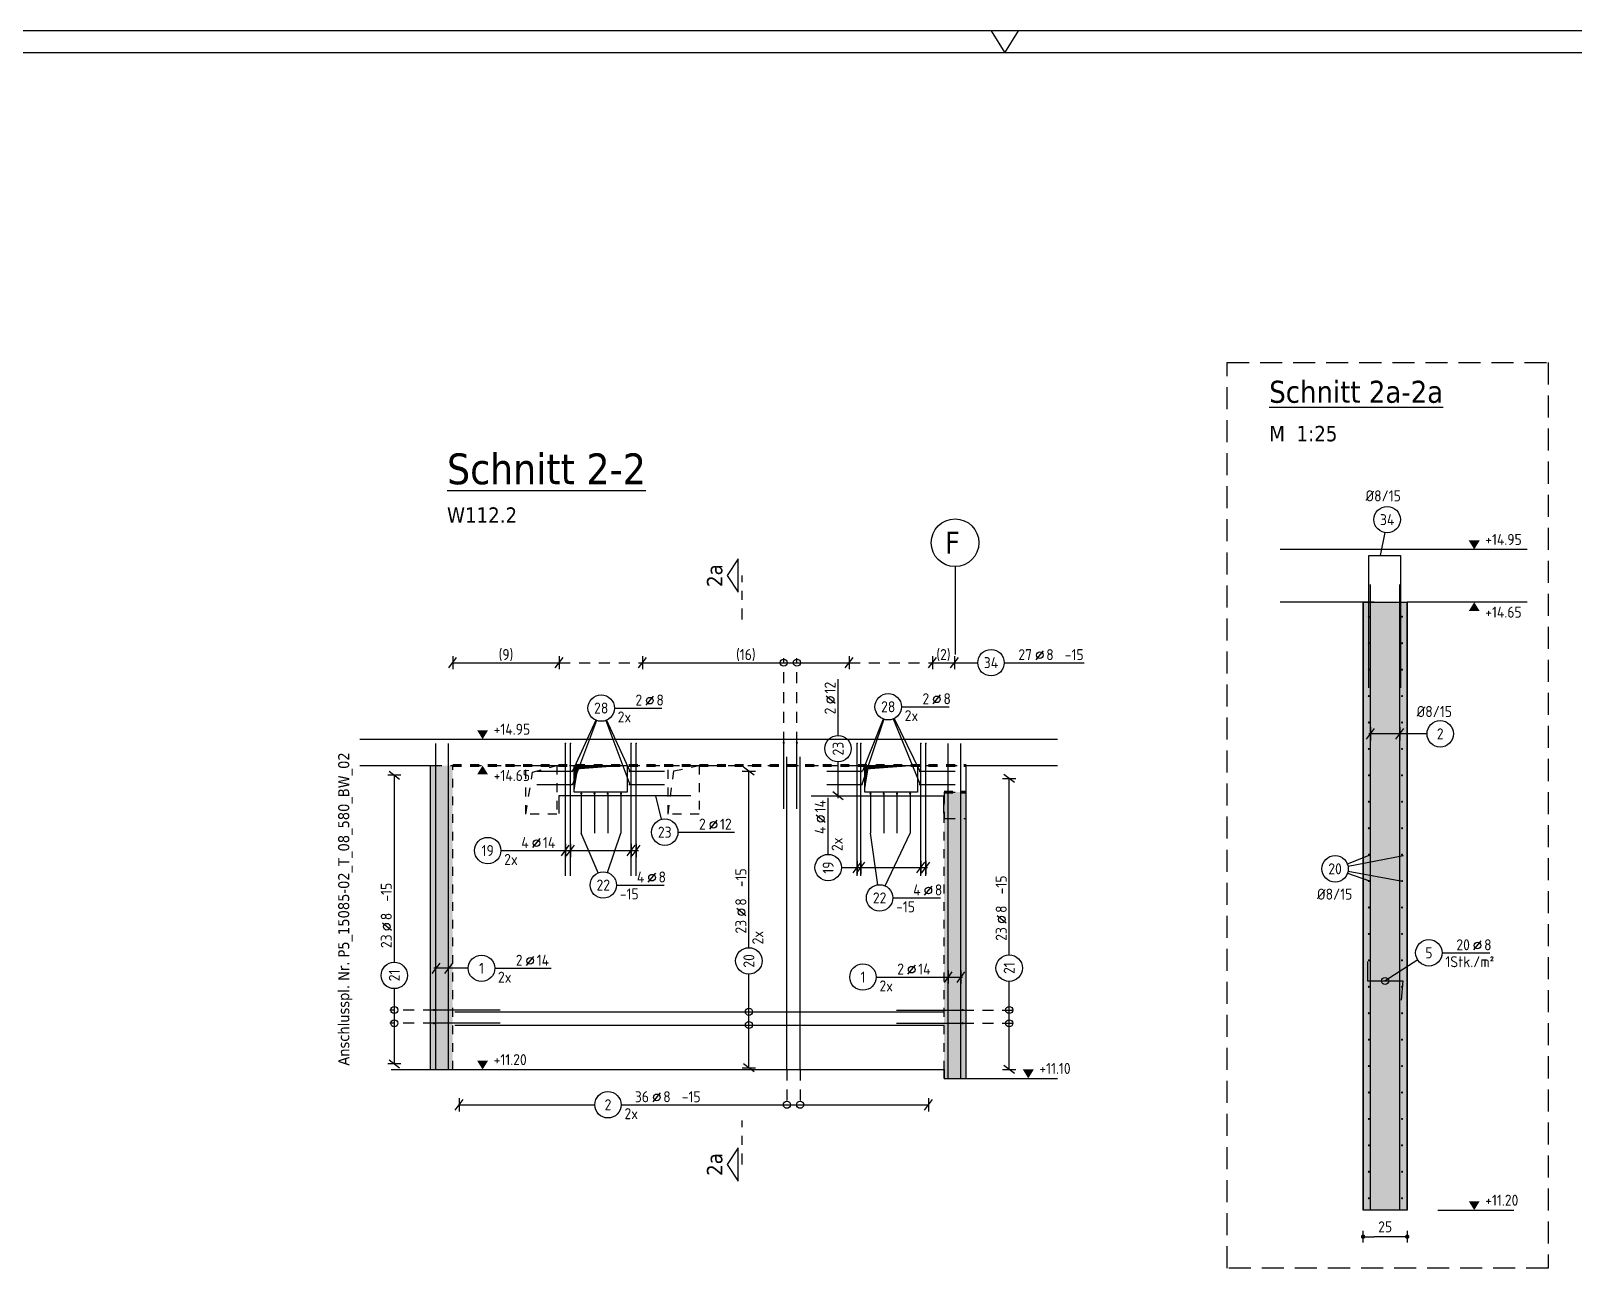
# Model space of a CAD drawing. Extents: x -4 to 83.9, y -5.7 to 50.5.
# Drawn here: x 24.68 to 42.19, y 29.41 to 43.46 of the extents above; entities that cross this region are included whole.
import ezdxf
from ezdxf.enums import TextEntityAlignment as Align

# ---------------------------------------------------------------- set-up
doc = ezdxf.new("R2010")
doc.units = 0
doc.header["$LTSCALE"] = 0.5
for name, pattern in [('AUSGEZOGEN', [1000.01, 1000, 0.01]), ('DASHDOTSMALL', [1.05, 0.5, -0.25, 0.05, -0.25]), ('DASHED', [0.75, 0.5, -0.25]), ('DOT', [0.175, 0.05, -0.125]), ('HIDDEN', [0.375, 0.25, -0.125]), ('HIDDEN2', [0.187, 0.125, -0.062]), ('PUNKT', [0.175, 0.05, -0.125]), ('STRICHLINIE', [0.75, 0.5, -0.25]), ('STRICHPUNKT2', [0.55, 0.25, -0.125, 0.05, -0.125]), ('VERDECKT', [0.375, 0.25, -0.125])]:
    doc.linetypes.add(name, pattern=pattern)
for name, color, linetype in [('ACHSEN', 7, 'Continuous'), ('AFU', 7, 'Continuous'), ('BETON', 7, 'Continuous'), ('DETAIL', 7, 'Continuous'), ('DRUEBER', 7, 'Continuous'), ('grau_mittel', 7, 'Continuous'), ('HILFE', 7, 'Continuous'), ('koten', 7, 'Continuous'), ('MASSE', 7, 'Continuous'), ('OBJEKT', 7, 'Continuous'), ('RAHMEN', 7, 'Continuous'), ('RND', 7, 'Continuous'), ('RND-1', 7, 'Continuous'), ('SCHATTEN', 15, 'Continuous'), ('SCHNITTE', 7, 'Continuous'), ('SFP_Achsen', 7, 'Continuous'), ('TEXT', 7, 'Continuous'), ('VERDECKT', 7, 'Continuous'), ('WBZ', 7, 'Continuous')]:
    doc.layers.add(name, color=color, linetype=linetype)
doc.styles.add('helv', font='tahoma.ttf')
doc.styles.add('txt', font='isocp.shx')
doc.linetypes.add('AFU_50K', pattern='A,0.15,["/",Standard,S=0.2,R=0,X=-0.01,Y=-0.1],0.07,["/",Standard,S=0.2,R=0,X=-0.01,Y=-0.1],0.15', length=0.37)
doc.linetypes.add('AFU_50L', pattern='A,0.75,["/",Standard,S=0.2,R=0,X=-0.01,Y=-0.1],0.07,["/",Standard,S=0.2,R=0,X=-0.01,Y=-0.1],0.75', length=1.57)
doc.dimstyles.new('DOT_I', dxfattribs={"dimscale": 0.5, "dimtxt": 0.25, "dimasz": 0.25, "dimexe": 0.1, "dimexo": 0.3, "dimgap": 0.1, "dimtad": 1, "dimdec": 3, "dimzin": 3, "dimtxsty": 'txt', "dimblk": 'DOT', "dimblk1": 'DOT', "dimblk2": 'DOT', "dimsah": 1, "dimcen": 0.1, "dimse1": 1, "dimse2": 1, "dimazin": 0, "dimtfac": 1, "dimtdec": 4, "dimtix": 1, "dimtmove": 2, "dimatfit": 3, "dimfxl": 0, "dimtvp": 1, "dimtolj": 1, "dimtzin": 0, "dimarcsym": 0})

# ---------------------------------------------------------------- blocks, each defined once
blk = doc.blocks.new('DINA0')
at = {"layer": 'RAHMEN'}
blk.add_line((118.9, 84.1), (0, 84.1), dxfattribs=at)
at = {"layer": 'RAHMEN', "color": 7, "linetype": 'Continuous'}
for p, q in [((59.14, 84.1), (59.45, 83.6)), ((59.45, 83.6), (59.76, 84.1))]:
    blk.add_line(p, q, dxfattribs=at)
at = {"layer": 'RAHMEN', "color": 5}
blk.add_line((118.4, 83.6), (2, 83.6), dxfattribs=at)
blk = doc.blocks.new('lei_gre')
at = {"layer": 'RND', "color": 7, "linetype": 'Continuous'}
for p, q in [((-0.09, -0.12), (0.09, 0.12)), ((0, 0.15), (0, -0.15))]:
    blk.add_line(p, q, dxfattribs=at)
blk = doc.blocks.new('RND_LEI')
at = {"layer": 'RND', "color": 7, "linetype": 'Continuous'}
blk.add_line((1.022, 0.066), (1.19, 0.27), dxfattribs=at)
for centre, radius in [((0, 0), 0.3), ((1.106, 0.168), 0.075)]:
    blk.add_circle(centre, radius, dxfattribs=at)
at = {"layer": 'RND', "color": 7, "linetype": 'Continuous', "style": 'txt'}
blk.add_attdef('POSL', text='', height=0.25, dxfattribs=at).set_placement((0, 0), align=Align.MIDDLE)
blk.add_attdef('ANZ', text='', height=0.25, dxfattribs=at).set_placement((0.931, 0.057), align=Align.RIGHT)
for tag, p in [('DUM', (1.253, 0.057)), ('ABSTD', (1.674, 0.057)), ('POSTXT', (0.374, -0.327))]:
    blk.add_attdef(tag, p, '', height=0.25, dxfattribs=at)
blk = doc.blocks.new('okrd_o')
at = {"layer": 'koten', "color": 7, "linetype": 'Continuous'}
blk.add_solid([(-0.125, 0.202), (0.125, 0.202), (0, 0)], dxfattribs=at)
at = {"layer": 'koten', "style": 'txt'}
blk.add_attdef('OKRD', (0.25, 0.1), '', height=0.25, dxfattribs=at)
blk = doc.blocks.new('DOT')
at = {"layer": 'MASSE', "color": 7, "linetype": 'Continuous'}
for p, q in [((0, 0), (-1, 0)), ((0, 0.54), (0, -0.54))]:
    blk.add_line(p, q, dxfattribs=at)
at = {"layer": 'MASSE', "color": 7, "linetype": 'Continuous', "const_width": 0.2}
blk.add_lwpolyline([(-0.1, 0, 1), (0.1, 0, 1)], format="xyb", close=True, dxfattribs=at)
blk = doc.blocks.new('*D19')
at = {"layer": 'Defpoints', "color": 0, "linetype": 'AUSGEZOGEN', "transparency": 16777216}
for p in [(39.793, 29.77), (39.793, 29.77), (40.293, 29.77)]:
    blk.add_point(p, dxfattribs=at)
at = {"layer": 'MASSE', "color": 0, "linetype": 'AUSGEZOGEN', "lineweight": -2, "transparency": 16777216}
blk.add_line((40.168, 29.77), (39.918, 29.77), dxfattribs=at)
at = {"layer": 'MASSE', "color": 0, "linetype": 'AUSGEZOGEN', "lineweight": -2, "transparency": 16777216, "xscale": 0.125, "yscale": 0.125, "zscale": 0.125, "rotation": 180}
blk.add_blockref('DOT', (39.793, 29.77), dxfattribs=at)
at = {"layer": 'MASSE', "color": 0, "linetype": 'AUSGEZOGEN', "lineweight": -2, "transparency": 16777216, "xscale": 0.125, "yscale": 0.125, "zscale": 0.125}
blk.add_blockref('DOT', (40.293, 29.77), dxfattribs=at)
at = {"layer": 'MASSE', "color": 0, "linetype": 'AUSGEZOGEN', "transparency": 16777216, "insert": (40.043, 29.882), "char_height": 0.125, "attachment_point": 5, "style": 'txt'}
blk.add_mtext('\\A1;25', dxfattribs=at)
blk = doc.blocks.new('okrd_u')
at = {"layer": 'koten', "color": 7, "linetype": 'Continuous'}
blk.add_solid([(-0.125, -0.202), (0.125, -0.202), (0, 0)], dxfattribs=at)
at = {"layer": 'koten', "style": 'txt'}
blk.add_attdef('OKRD', (0.25, -0.35), '', height=0.25, dxfattribs=at)
blk = doc.blocks.new('RND_HIN')
at = {"layer": 'RND', "color": 7, "linetype": 'Continuous'}
blk.add_circle((0, 0), 0.3, dxfattribs=at)
at = {"layer": 'RND', "color": 7, "linetype": 'Continuous', "style": 'txt'}
blk.add_attdef('POSI', text='', height=0.25, dxfattribs=at).set_placement((0, 0), align=Align.MIDDLE)
blk = doc.blocks.new('SCHN-2')
at = {"layer": 'SCHNITTE', "color": 6, "linetype": 'Continuous'}
blk.add_lwpolyline([(0.378, 0.088), (0, 0.34), (-0.378, 0.088)], close=True, dxfattribs=at)
at = {"layer": 'SCHNITTE', "color": 1, "linetype": 'DASHDOTSMALL', "style": 'helv'}
blk.add_attdef('SCHN-2', text='', height=0.35, dxfattribs=at).set_placement((0, 0.45), align=Align.CENTER)

msp = doc.modelspace()

# ---------------------------------------------------------------- hatches: boundary and pattern name
at = {"layer": 'grau_mittel'}
for points in [[(40.2925, 36.9718), (39.7925, 36.9718), (39.7925, 30.0718), (40.2925, 30.0718)], [(29.4622, 35.1174), (29.2122, 35.1174), (29.2122, 31.6674), (29.4622, 31.6674)]]:
    msp.add_hatch(color=61, dxfattribs=at).paths.add_polyline_path(points)
h = msp.add_hatch(color=61, dxfattribs=at)
h.paths.add_polyline_path([(35.2872, 34.8174), (35.0372, 34.8174), (35.0372, 34.5174), (35.2872, 34.5174)])
h.paths.add_polyline_path([(35.2872, 34.5174), (35.0372, 34.5174), (35.0372, 31.6674), (35.0372, 31.5674), (35.2872, 31.5674)])

# ---------------------------------------------------------------- linework, layer by layer
at = {"layer": 'ACHSEN', "color": 140, "linetype": 'AUSGEZOGEN'}
msp.add_line((35.1622, 37.3767), (35.1622, 36.3767), dxfattribs=at)
at = {"layer": 'AFU', "color": 8, "linetype": 'AFU_50K'}
for p, q in [((39.7925, 36.9718), (40.2925, 36.9718)), ((35.0372, 31.6674), (35.0372, 31.5674)), ((35.0372, 31.5674), (35.2872, 31.5674)), ((40.2925, 30.0718), (39.7925, 30.0718))]:
    msp.add_line(p, q, dxfattribs=at)
at = {"layer": 'AFU', "color": 8, "linetype": 'AFU_50L'}
msp.add_line((29.2122, 31.6674), (35.0372, 31.6674), dxfattribs=at)
at = {"layer": 'BETON', "color": 6, "linetype": 'AUSGEZOGEN', "lineweight": 25}
msp.add_line((41.6536, 37.5718), (38.8509, 37.5718), dxfattribs=at)
at = {"layer": 'BETON', "color": 6, "linetype": 'AUSGEZOGEN'}
for p, q in [((39.9198, 36.9718), (38.8509, 36.9718)), ((41.6536, 36.9718), (40.2925, 36.9718)), ((28.4087, 35.4174), (36.3249, 35.4174)), ((28.4087, 35.1174), (29.2122, 35.1174)), ((29.2122, 31.6674), (29.2122, 35.1174)), ((35.2872, 31.5674), (35.2872, 35.1174)), ((35.2872, 35.1174), (36.3249, 35.1174)), ((35.2872, 31.5674), (36.3249, 31.5674))]:
    msp.add_line(p, q, dxfattribs=at)
at = {"layer": 'BETON', "color": 6, "linetype": 'AUSGEZOGEN', "lineweight": 35}
for p, q in [((39.7925, 36.9718), (39.7925, 30.0718)), ((40.2925, 36.9718), (40.2925, 30.0718))]:
    msp.add_line(p, q, dxfattribs=at)
at = {"layer": 'BETON', "color": 6, "linetype": 'AUSGEZOGEN'}
for points in [[(30.8422, 35.1174), (31.4422, 35.1174), (31.4422, 34.8174), (30.8422, 34.8174)], [(34.1373, 35.1174), (34.7373, 35.1174), (34.7373, 34.8174), (34.1373, 34.8174)]]:
    msp.add_lwpolyline(points, close=True, dxfattribs=at)
at = {"layer": 'DETAIL', "color": 102, "linetype": 'STRICHLINIE'}
msp.add_lwpolyline([(38.2498, 29.413), (38.2498, 39.6923), (41.8941, 39.6923), (41.8941, 29.413)], close=True, dxfattribs=at)
at = {"layer": 'DRUEBER', "color": 7, "linetype": 'DOT'}
msp.add_line((29.4622, 31.6674), (29.4622, 35.1174), dxfattribs=at)
at = {"layer": 'DRUEBER', "color": 7, "linetype": 'DOT', "lineweight": 70}
for p, q in [((29.4622, 35.1174), (35.2872, 35.1174)), ((35.0372, 34.8174), (35.2872, 34.8174))]:
    msp.add_line(p, q, dxfattribs=at)
at = {"layer": 'DRUEBER', "color": 7, "linetype": 'PUNKT'}
msp.add_line((35.0372, 31.6674), (35.0372, 34.8174), dxfattribs=at)
at = {"layer": 'HILFE', "color": 102, "linetype": 'AUSGEZOGEN'}
msp.add_line((40.6411, 30.0718), (41.5018, 30.0718), dxfattribs=at)
at = {"layer": 'OBJEKT', "color": 7, "linetype": 'AUSGEZOGEN'}
msp.add_line((28.7622, 31.6674), (29.2122, 31.6674), dxfattribs=at)
at = {"layer": 'RND', "color": 102, "linetype": 'AUSGEZOGEN'}
for p, q in [((40.0375, 37.7618), (39.9881, 37.5017)), ((31.0854, 35.6337), (30.8224, 35.0523)), ((31.0947, 35.6299), (30.8224, 34.9023)), ((31.1998, 35.6299), (31.4723, 34.9023)), ((31.2091, 35.6337), (31.4723, 35.0523)), ((34.3561, 35.643), (34.1061, 34.9023)), ((34.3484, 35.6459), (34.1111, 35.0523)), ((34.4611, 35.6464), (34.7673, 34.9023)), ((34.4699, 35.6504), (34.7623, 35.0523)), ((40.5177, 35.4779), (39.8592, 35.4779)), ((33.8347, 34.7495), (33.8347, 35.1597)), ((31.8328, 34.5075), (31.7673, 34.7746)), ((31.1124, 33.8996), (30.9213, 34.3489)), ((31.2195, 33.9036), (31.3713, 34.3489)), ((34.2856, 33.7637), (34.2031, 34.3489)), ((34.3706, 33.7508), (34.6531, 34.3489)), ((30.0095, 34.153), (31.5722, 34.153)), ((39.6138, 34.0013), (39.8729, 34.1049)), ((39.6218, 33.9742), (40.2492, 34.096)), ((33.8731, 33.9598), (34.8506, 33.9598)), ((39.616, 33.8958), (39.8641, 33.8085)), ((39.622, 33.9183), (40.2403, 33.804)), ((29.6392, 32.8166), (29.2467, 32.8166)), ((40.4128, 32.9111), (40.0428, 32.6733)), ((34.2675, 32.7172), (35.2475, 32.7172))]:
    msp.add_line(p, q, dxfattribs=at)
at = {"layer": 'RND', "color": 7, "linetype": 'AUSGEZOGEN'}
for p, q in [((29.4619, 36.2857), (30.6714, 36.2857)), ((31.6164, 36.2857), (33.9605, 36.2857)), ((34.9061, 36.2857), (35.1554, 36.2857)), ((35.1554, 36.2857), (35.4204, 36.2857)), ((35.7204, 36.2857), (36.6267, 36.2857)), ((33.8347, 35.4597), (33.8347, 36.0997)), ((31.2972, 35.7704), (31.8372, 35.7704)), ((34.5541, 35.7852), (35.0941, 35.7852)), ((32.823, 33.0506), (32.823, 35.0548)), ((28.7998, 35.0079), (28.7998, 32.8856)), ((35.7771, 32.9685), (35.7771, 34.9717)), ((33.7231, 34.1098), (33.7231, 34.7498)), ((32.0185, 34.3618), (32.6585, 34.3618)), ((30.0095, 34.153), (30.6495, 34.153)), ((31.3211, 33.7616), (31.8611, 33.7616)), ((34.4565, 33.6152), (34.9965, 33.6152)), ((40.689, 32.9922), (41.229, 32.9922)), ((29.9392, 32.8166), (30.5792, 32.8166)), ((32.823, 31.6858), (32.823, 32.7506)), ((28.7998, 32.5856), (28.7998, 31.7322)), ((34.2675, 32.7172), (34.9075, 32.7172)), ((35.7771, 31.6674), (35.7771, 32.6685)), ((29.5369, 31.2675), (31.0743, 31.2675)), ((31.3743, 31.2675), (34.8609, 31.2675))]:
    msp.add_line(p, q, dxfattribs=at)
at = {"layer": 'RND', "color": 7, "linetype": 'VERDECKT'}
for p, q in [((30.6714, 36.2857), (31.6164, 36.2857)), ((33.9605, 36.2857), (34.9061, 36.2857))]:
    msp.add_line(p, q, dxfattribs=at)
at = {"layer": 'RND', "color": 102, "linetype": 'VERDECKT'}
for p, q in [((33.218, 35.3765), (33.218, 36.3357)), ((33.368, 35.3765), (33.368, 36.3357)), ((29.2508, 32.3428), (28.7498, 32.3428)), ((35.2487, 32.3428), (35.8271, 32.3428)), ((29.2508, 32.1928), (28.7498, 32.1928)), ((35.2487, 32.1928), (35.8271, 32.1928)), ((33.2542, 31.6674), (33.2542, 31.2175)), ((33.4042, 31.6674), (33.4042, 31.2175))]:
    msp.add_line(p, q, dxfattribs=at)
at = {"layer": 'RND', "color": 1, "linetype": 'AUSGEZOGEN'}
for points in [[(39.8579, 36.0017), (39.8579, 37.5017), (40.2179, 37.5017), (40.2179, 36.0017)], [(39.8755, 30.0718), (39.8755, 37.1718)], [(40.2096, 30.0718), (40.2096, 37.1718)], [(33.218, 34.6265), (33.218, 35.3765)], [(33.368, 34.6265), (33.368, 35.3765)], [(29.2699, 31.6674), (29.2699, 35.3674)], [(29.4134, 31.6674), (29.4134, 35.3674)], [(30.7406, 33.8674), (30.7406, 35.3674)], [(30.7985, 33.8674), (30.7985, 35.3674)], [(31.486, 33.8674), (31.486, 35.3674)], [(31.5439, 33.8674), (31.5439, 35.3674)], [(33.2542, 31.6674), (33.2542, 35.2174)], [(33.4042, 31.6674), (33.4042, 35.2174)], [(34.0508, 33.8674), (34.0508, 35.3674)], [(34.0925, 33.8674), (34.0925, 35.3674)], [(34.7733, 33.8674), (34.7733, 35.3674)], [(34.8313, 33.8674), (34.8313, 35.3674)], [(35.0861, 31.5674), (35.0861, 35.3674)], [(35.2296, 31.5674), (35.2296, 35.3674)], [(30.4174, 35.0523), (30.8174, 35.0523)], [(31.4673, 35.0523), (31.8673, 35.0523)], [(33.7061, 35.0523), (34.1061, 35.0523)], [(34.7623, 35.0523), (35.1623, 35.0523)], [(30.4174, 34.9023), (30.8174, 34.9023)], [(31.4673, 34.9023), (31.8673, 34.9023)], [(33.7061, 34.9023), (34.1061, 34.9023)], [(34.7623, 34.9023), (35.1623, 34.9023)], [(32.166, 34.7746), (30.666, 34.7746), (30.666, 34.5746)], [(30.9213, 34.7989), (30.9213, 34.3489)], [(31.0713, 34.7989), (31.0713, 34.3489)], [(31.2213, 34.7989), (31.2213, 34.3489)], [(31.3713, 34.7989), (31.3713, 34.3489)], [(33.5316, 34.7746), (35.0316, 34.7746), (35.0316, 34.5746)], [(34.2031, 34.7989), (34.2031, 34.3489)], [(34.3531, 34.7989), (34.3531, 34.3489)], [(34.5031, 34.7989), (34.5031, 34.3489)], [(34.6531, 34.7989), (34.6531, 34.3489)], [(30.0008, 32.3428), (29.2508, 32.3428)], [(29.4872, 32.3225), (35.0372, 32.3225)], [(34.4987, 32.3428), (35.2487, 32.3428)], [(30.0008, 32.1928), (29.2508, 32.1928)], [(29.4872, 32.1725), (35.0372, 32.1725)], [(34.4987, 32.1928), (35.2487, 32.1928)]]:
    msp.add_lwpolyline(points, dxfattribs=at)
at = {"layer": 'RND', "color": 7, "linetype": 'AUSGEZOGEN'}
for points, const_width in [([(39.8522, 36.8067, 1), (39.8642, 36.8067, 1)], 0.012), ([(40.2288, 36.8067, 1), (40.2408, 36.8067, 1)], 0.012), ([(39.8522, 36.5067, 1), (39.8642, 36.5067, 1)], 0.012), ([(40.2288, 36.5067, 1), (40.2408, 36.5067, 1)], 0.012), ([(39.8522, 36.2067, 1), (39.8642, 36.2067, 1)], 0.012), ([(40.2288, 36.2067, 1), (40.2408, 36.2067, 1)], 0.012), ([(39.8522, 35.9067, 1), (39.8642, 35.9067, 1)], 0.012), ([(40.2288, 35.9067, 1), (40.2408, 35.9067, 1)], 0.012), ([(39.8522, 35.6067, 1), (39.8642, 35.6067, 1)], 0.012), ([(40.2288, 35.6067, 1), (40.2408, 35.6067, 1)], 0.012), ([(30.7356, 35.3674, 1), (30.7456, 35.3674, 1)], 0.01), ([(30.7935, 35.3674, 1), (30.8035, 35.3674, 1)], 0.01), ([(31.481, 35.3674, 1), (31.491, 35.3674, 1)], 0.01), ([(31.5389, 35.3674, 1), (31.5489, 35.3674, 1)], 0.01), ([(33.2117, 35.3765, 1), (33.2242, 35.3765, 1)], 0.0125), ([(33.3617, 35.3765, 1), (33.3742, 35.3765, 1)], 0.0125), ([(34.0458, 35.3674, 1), (34.0558, 35.3674, 1)], 0.01), ([(34.0875, 35.3674, 1), (34.0975, 35.3674, 1)], 0.01), ([(34.7683, 35.3674, 1), (34.7783, 35.3674, 1)], 0.01), ([(34.8263, 35.3674, 1), (34.8363, 35.3674, 1)], 0.01), ([(39.8522, 35.3067, 1), (39.8642, 35.3067, 1)], 0.012), ([(40.2288, 35.3067, 1), (40.2408, 35.3067, 1)], 0.012), ([(30.8124, 35.0523, 1), (30.8224, 35.0523, 1)], 0.01), ([(31.4623, 35.0523, 1), (31.4723, 35.0523, 1)], 0.01), ([(34.1011, 35.0523, 1), (34.1111, 35.0523, 1)], 0.01), ([(34.7573, 35.0523, 1), (34.7673, 35.0523, 1)], 0.01), ([(30.8124, 34.9023, 1), (30.8224, 34.9023, 1)], 0.01), ([(31.4623, 34.9023, 1), (31.4723, 34.9023, 1)], 0.01), ([(34.1011, 34.9023, 1), (34.1111, 34.9023, 1)], 0.01), ([(34.7573, 34.9023, 1), (34.7673, 34.9023, 1)], 0.01), ([(39.8522, 35.0067, 1), (39.8642, 35.0067, 1)], 0.012), ([(40.2288, 35.0067, 1), (40.2408, 35.0067, 1)], 0.012), ([(30.915, 34.7989, 1), (30.9275, 34.7989, 1)], 0.0125), ([(31.065, 34.7989, 1), (31.0775, 34.7989, 1)], 0.0125), ([(31.215, 34.7989, 1), (31.2275, 34.7989, 1)], 0.0125), ([(31.365, 34.7989, 1), (31.3775, 34.7989, 1)], 0.0125), ([(34.1969, 34.7989, 1), (34.2094, 34.7989, 1)], 0.0125), ([(34.3469, 34.7989, 1), (34.3594, 34.7989, 1)], 0.0125), ([(34.4969, 34.7989, 1), (34.5094, 34.7989, 1)], 0.0125), ([(34.6469, 34.7989, 1), (34.6594, 34.7989, 1)], 0.0125), ([(39.8522, 34.7067, 1), (39.8642, 34.7067, 1)], 0.012), ([(40.2288, 34.7067, 1), (40.2408, 34.7067, 1)], 0.012), ([(39.8522, 34.4067, 1), (39.8642, 34.4067, 1)], 0.012), ([(40.2288, 34.4067, 1), (40.2408, 34.4067, 1)], 0.012), ([(39.8522, 34.1067, 1), (39.8642, 34.1067, 1)], 0.012), ([(40.2288, 34.1067, 1), (40.2408, 34.1067, 1)], 0.012), ([(39.8522, 33.8067, 1), (39.8642, 33.8067, 1)], 0.012), ([(40.2288, 33.8067, 1), (40.2408, 33.8067, 1)], 0.012), ([(39.8522, 33.5067, 1), (39.8642, 33.5067, 1)], 0.012), ([(40.2288, 33.5067, 1), (40.2408, 33.5067, 1)], 0.012), ([(39.8522, 33.2067, 1), (39.8642, 33.2067, 1)], 0.012), ([(40.2288, 33.2067, 1), (40.2408, 33.2067, 1)], 0.012), ([(39.8522, 32.9067, 1), (39.8642, 32.9067, 1)], 0.012), ([(40.2288, 32.9067, 1), (40.2408, 32.9067, 1)], 0.012), ([(39.8522, 32.6067, 1), (39.8642, 32.6067, 1)], 0.012), ([(40.2288, 32.6067, 1), (40.2408, 32.6067, 1)], 0.012), ([(29.257, 32.3428, -1), (29.2445, 32.3428, -1)], 0.0125), ([(35.2425, 32.3428, 1), (35.255, 32.3428, 1)], 0.0125), ([(39.8522, 32.3067, 1), (39.8642, 32.3067, 1)], 0.012), ([(40.2288, 32.3067, 1), (40.2408, 32.3067, 1)], 0.012), ([(29.257, 32.1928, -1), (29.2445, 32.1928, -1)], 0.0125), ([(35.2425, 32.1928, 1), (35.255, 32.1928, 1)], 0.0125), ([(39.8522, 32.0067, 1), (39.8642, 32.0067, 1)], 0.012), ([(40.2288, 32.0067, 1), (40.2408, 32.0067, 1)], 0.012), ([(39.8522, 31.7067, 1), (39.8642, 31.7067, 1)], 0.012), ([(40.2288, 31.7067, 1), (40.2408, 31.7067, 1)], 0.012), ([(39.8522, 31.4067, 1), (39.8642, 31.4067, 1)], 0.012), ([(40.2288, 31.4067, 1), (40.2408, 31.4067, 1)], 0.012), ([(39.8522, 31.1067, 1), (39.8642, 31.1067, 1)], 0.012), ([(40.2288, 31.1067, 1), (40.2408, 31.1067, 1)], 0.012), ([(39.8522, 30.8067, 1), (39.8642, 30.8067, 1)], 0.012), ([(40.2288, 30.8067, 1), (40.2408, 30.8067, 1)], 0.012), ([(39.8522, 30.5067, 1), (39.8642, 30.5067, 1)], 0.012), ([(40.2288, 30.5067, 1), (40.2408, 30.5067, 1)], 0.012), ([(39.8522, 30.2067, 1), (39.8642, 30.2067, 1)], 0.012), ([(40.2288, 30.2067, 1), (40.2408, 30.2067, 1)], 0.012)]:
    msp.add_lwpolyline(points, format="xyb", close=True, dxfattribs=dict(at, const_width=const_width))
for centre in [(33.218, 36.2857), (33.368, 36.2857), (40.0428, 32.6733), (28.7998, 32.3428), (28.7998, 32.1928), (32.823, 32.3225), (35.7771, 32.3428), (35.7771, 32.1928), (32.823, 32.1725), (33.2542, 31.2675), (33.4042, 31.2675)]:
    msp.add_circle(centre, 0.04, dxfattribs=at)
at = {"layer": 'RND-1', "color": 1, "linetype": 'AUSGEZOGEN'}
msp.add_lwpolyline([(39.8428, 32.8933), (39.8428, 32.6733), (40.2428, 32.6733), (40.2236, 32.4541)], dxfattribs=at)
at = {"layer": 'SCHATTEN', "color": 1, "linetype": 'AUSGEZOGEN'}
for points in [[(30.8422, 34.8174, 0, 0.0489, 0), (30.8666, 35.1154, 0, 0, 0), (30.8431, 35.0947, 0.0456, 0, 0), (31.4422, 35.1174, 0, 0, 0)], [(34.1373, 34.8174, 0, 0.0489, 0), (34.1617, 35.1154, 0, 0, 0), (34.1382, 35.0947, 0.0456, 0, 0), (34.7373, 35.1174, 0, 0, 0)]]:
    msp.add_lwpolyline(points, format="xyseb", dxfattribs=at)
at = {"layer": 'SCHNITTE', "color": 6, "linetype": 'STRICHPUNKT2'}
for p, q in [((32.7467, 36.7744), (32.7467, 37.2744)), ((32.7467, 30.5896), (32.7467, 31.0896))]:
    msp.add_line(p, q, dxfattribs=at)
at = {"layer": 'SFP_Achsen', "color": 7, "linetype": 'AUSGEZOGEN'}
msp.add_circle((35.1622, 37.6471), 0.2705, dxfattribs=at)
at = {"layer": 'VERDECKT', "color": 7, "linetype": 'VERDECKT'}
for p, q in [((29.2122, 35.1174), (35.2872, 35.1174)), ((35.0372, 34.8174), (35.2872, 34.8174)), ((35.0372, 34.5174), (35.2872, 34.5174)), ((29.2122, 31.6674), (35.0372, 31.6674)), ((35.0372, 31.5674), (35.0372, 31.6674)), ((35.0372, 31.5674), (35.2872, 31.5674))]:
    msp.add_line(p, q, dxfattribs=at)
at = {"layer": 'VERDECKT', "color": 7, "linetype": 'HIDDEN'}
msp.add_line((35.0372, 34.8174), (35.0372, 34.5174), dxfattribs=at)
at = {"layer": 'WBZ', "color": 102, "linetype": 'HIDDEN2'}
for p, q in [((30.2922, 34.5674), (30.3688, 35.0428)), ((30.3688, 35.0428), (30.6422, 35.1174)), ((31.9072, 34.5674), (31.9721, 35.0577)), ((31.9721, 35.0577), (32.2572, 35.1174))]:
    msp.add_line(p, q, dxfattribs=at)
for points in [[(30.2922, 35.1174), (30.6422, 35.1174), (30.6422, 34.5674), (30.2922, 34.5674)], [(31.9072, 35.1174), (32.2572, 35.1174), (32.2572, 34.5674), (31.9072, 34.5674)]]:
    msp.add_lwpolyline(points, close=True, dxfattribs=at)

# ---------------------------------------------------------------- block references
at = {"layer": 'koten', "color": 7, "linetype": 'DASHED', "xscale": 0.5, "yscale": 0.5, "zscale": 0.5}
msp.add_blockref('okrd_o', (41.0536, 37.5718), dxfattribs=at).add_auto_attribs({'OKRD': '+14.95'})
at = {"layer": 'koten', "color": 7, "linetype": 'AUSGEZOGEN', "xscale": 0.5, "yscale": 0.5, "zscale": 0.5}
for name, p, values in [('okrd_u', (41.0536, 36.9718), {'OKRD': '+14.65'}), ('okrd_o', (29.8016, 35.4174), {'OKRD': '+14.95'}), ('okrd_u', (29.8016, 35.1174), {'OKRD': '+14.65'}), ('okrd_o', (29.8016, 31.6674), {'OKRD': '+11.20'}), ('okrd_o', (35.9937, 31.5674), {'OKRD': '+11.10'})]:
    msp.add_blockref(name, p, dxfattribs=at).add_auto_attribs(values)
at = {"layer": 'koten', "color": 7, "linetype": 'AUSGEZOGEN'}
ref = msp.add_blockref('okrd_o', (41.0536, 30.0718), dxfattribs=dict(at, xscale=0.5, yscale=0.5, zscale=0.5))
ref.add_attrib('OKRD', '+11.20', (41.1786, 30.1218), dxfattribs={"layer": '0', "color": 0, "linetype": 'ByBlock', "height": 0.125, "style": 'txt'})
at = {"layer": 'RAHMEN', "color": 7, "linetype": 'AUSGEZOGEN', "xscale": 0.5, "yscale": 0.5, "zscale": 0.5}
msp.add_blockref('DINA0', (6.0012, 1.4073), dxfattribs=at)
at = {"layer": 'RND', "color": 7, "linetype": 'AUSGEZOGEN', "xscale": 0.5, "yscale": 0.5, "zscale": 0.5}
for name, p, values in [('RND_HIN', (40.0655, 37.9092), {'POSI': '34'}), ('RND_LEI', (35.5704, 36.2857), {'POSL': '34', 'DUM': '8', 'ANZ': '27', 'ABSTD': '-15'}), ('RND_LEI', (31.1472, 35.7704), {'POSL': '28', 'DUM': '8', 'ANZ': '2', 'POSTXT': '2x'}), ('RND_LEI', (34.4041, 35.7852), {'POSL': '28', 'DUM': '8', 'ANZ': '2', 'POSTXT': '2x'}), ('RND_HIN', (40.6677, 35.4779), {'POSI': '2'}), ('RND_LEI', (31.8685, 34.3618), {'POSL': '23', 'DUM': '12', 'ANZ': '2'}), ('RND_LEI', (29.8595, 34.153), {'POSL': '19', 'DUM': '14', 'ANZ': '4', 'POSTXT': '2x'}), ('RND_HIN', (39.4745, 33.9456), {'POSI': '20'}), ('RND_LEI', (31.1711, 33.7616), {'POSL': '22', 'DUM': '8', 'ANZ': '4', 'POSTXT': '-15'}), ('RND_LEI', (34.3065, 33.6152), {'POSL': '22', 'DUM': '8', 'ANZ': '4', 'POSTXT': '-15'}), ('RND_LEI', (40.539, 32.9922), {'POSL': '5', 'DUM': '8', 'ANZ': '20', 'POSTXT': '1Stk./m²'}), ('RND_LEI', (29.7892, 32.8166), {'POSL': '1', 'DUM': '14', 'ANZ': '2', 'POSTXT': '2x'}), ('RND_LEI', (34.1175, 32.7172), {'POSL': '1', 'DUM': '14', 'ANZ': '2', 'POSTXT': '2x'}), ('RND_LEI', (31.2243, 31.2675), {'POSL': '2', 'DUM': '8', 'ANZ': '36', 'ABSTD': '-15', 'POSTXT': '2x'})]:
    msp.add_blockref(name, p, dxfattribs=at).add_auto_attribs(values)
for p in [(29.4619, 36.2857), (30.6714, 36.2857), (31.6164, 36.2857), (33.9605, 36.2857), (34.9061, 36.2857), (35.1554, 36.2857), (39.8755, 35.4779), (40.2096, 35.4779), (29.5369, 31.2675), (34.8609, 31.2675)]:
    msp.add_blockref('lei_gre', p, dxfattribs=at)
at = {"layer": 'RND', "color": 7, "linetype": 'AUSGEZOGEN', "xscale": 0.5, "yscale": 0.5, "zscale": 0.5, "rotation": 90}
for p, values in [((33.8347, 35.3097), {'POSL': '23', 'DUM': '12', 'ANZ': '2'}), ((33.7231, 33.9598), {'POSL': '19', 'DUM': '14', 'ANZ': '4', 'POSTXT': '2x'}), ((32.823, 32.9006), {'POSL': '20', 'DUM': '8', 'ANZ': '23', 'ABSTD': '-15', 'POSTXT': '2x'}), ((35.7771, 32.8185), {'POSL': '21', 'DUM': '8', 'ANZ': '23', 'ABSTD': '-15'}), ((28.7998, 32.7356), {'POSL': '21', 'DUM': '8', 'ANZ': '23', 'ABSTD': '-15'})]:
    msp.add_blockref('RND_LEI', p, dxfattribs=at).add_auto_attribs(values)
at = {"layer": 'RND', "color": 7, "linetype": 'AUSGEZOGEN', "xscale": 0.5, "yscale": 0.5, "zscale": 0.5}
for p, rotation in [((28.7998, 35.0079), 270), ((32.823, 35.0548), 90), ((35.7771, 34.9717), 90), ((28.7998, 31.7322), 270), ((32.823, 31.6858), 90), ((35.7771, 31.6674), 90)]:
    msp.add_blockref('lei_gre', p, dxfattribs=dict(at, rotation=rotation))
at = {"layer": 'RND', "color": 102, "linetype": 'AUSGEZOGEN', "xscale": 0.5, "yscale": 0.5, "zscale": 0.5}
for p, rotation in [((33.8347, 34.7746), 90), ((29.2699, 32.8166), 180), ((29.4134, 32.8166), 180)]:
    msp.add_blockref('lei_gre', p, dxfattribs=dict(at, rotation=rotation))
for p in [(30.7406, 34.153), (30.7985, 34.153), (31.486, 34.153), (31.5439, 34.153), (34.0508, 33.9598), (34.0925, 33.9598), (34.7733, 33.9598), (34.8313, 33.9598), (35.0861, 32.7172), (35.2296, 32.7172)]:
    msp.add_blockref('lei_gre', p, dxfattribs=at)
at = {"layer": 'SCHNITTE', "color": 6, "linetype": 'STRICHPUNKT2', "xscale": 0.5, "yscale": 0.5, "zscale": 0.5, "rotation": 90}
for p in [(32.7467, 37.2744), (32.7467, 30.5896)]:
    msp.add_blockref('SCHN-2', p, dxfattribs=at).add_auto_attribs({'SCHN-2': '2a'})

# ---------------------------------------------------------------- texts
at = {"layer": 'RND', "color": 7, "linetype": 'AUSGEZOGEN', "style": 'txt'}
for s, p in [('(9)', (30.0666, 36.3782)), ('(16)', (32.7885, 36.3782)), ('(2)', (35.0308, 36.3782))]:
    msp.add_text(s, height=0.125, dxfattribs=at).set_placement(p, align=Align.MIDDLE)
at = {"layer": 'SFP_Achsen', "color": 6, "linetype": 'AUSGEZOGEN', "style": 'helv'}
msp.add_text('F', height=0.25, dxfattribs=at).set_placement((35.0482, 37.5228))
at = {"layer": 'TEXT', "color": 6, "linetype": 'AUSGEZOGEN', "style": 'helv'}
msp.add_text('%%USchnitt 2a-2a', height=0.25, dxfattribs=at).set_placement((38.7277, 39.2357))
at = {"layer": 'TEXT', "color": 1, "linetype": 'AUSGEZOGEN', "style": 'helv'}
for s, p in [('M  1:25', (38.7277, 38.7982)), ('W112.2', (29.3977, 37.8734))]:
    msp.add_text(s, height=0.175, dxfattribs=at).set_placement(p)
at = {"layer": 'TEXT', "color": 5, "linetype": 'AUSGEZOGEN', "style": 'helv'}
msp.add_text('%%uSchnitt 2-2', height=0.35, dxfattribs=at).set_placement((29.3977, 38.3109))
at = {"layer": 'TEXT', "color": 7, "linetype": 'AUSGEZOGEN', "style": 'txt'}
for p in [(39.8202, 38.1167), (40.4006, 35.6686), (39.27, 33.5956)]:
    msp.add_text('%%C8/15', height=0.125, dxfattribs=at).set_placement(p)
at = {"layer": 'TEXT', "color": 7, "linetype": 'AUSGEZOGEN', "style": 'helv'}
msp.add_text('Anschlusspl. Nr. P5_15085-02_T_08_580_BW_02', height=0.125, rotation=90, dxfattribs=at).set_placement((28.2879, 31.7119))

# ---------------------------------------------------------------- dimensions: what is measured, and where the dimension line sits
at = {"layer": 'MASSE', "color": 7, "linetype": 'AUSGEZOGEN'}
dim = msp.add_linear_dim(base=(39.7925, 29.7696), p1=(40.2925, 29.7696), p2=(39.7925, 29.7696), dimstyle='DOT_I', override={"dimdec": 0, "dimlfac": 50}, dxfattribs=at)
dim.commit()
dim.dimension.update_dxf_attribs({"geometry": '*D19', "text_midpoint": (40.0425, 29.8821)})

doc.saveas('drawing.dxf')
